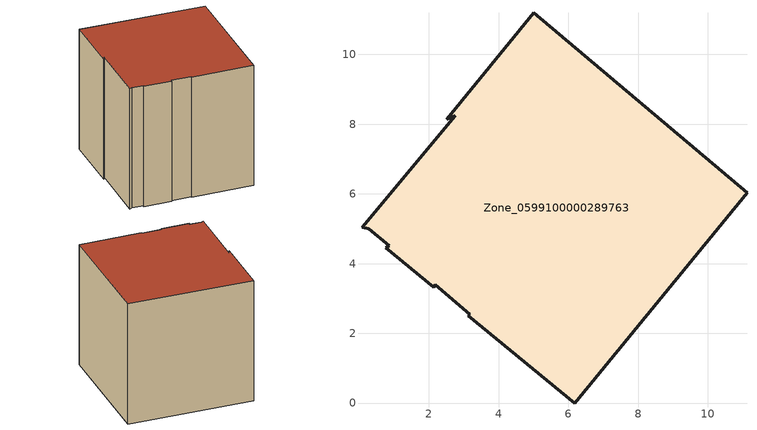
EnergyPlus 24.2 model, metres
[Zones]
Zone_0599100000289763
 floor ground (C_G): 0.09,5.05 2.75,8.25 2.51,8.14 5.01,11.19 11.12,6.03 6.18,0 3.13,2.51 3.17,2.55 2.18,3.39 2.13,3.33 0.76,4.45 0.86,4.51 0.28,5 z0
 wall outside (C_F): 6.18,0 11.12,6.03 5.01,11.19 2.51,8.14 2.75,8.25 0.09,5.05 0.28,5 0.86,4.51 0.76,4.45 2.13,3.33 2.18,3.39 3.17,2.55 3.13,2.51 6.18,0 z0:8.19
 roof outside (C_R): 2.75,8.25 0.09,5.05 0.28,5 0.86,4.51 0.76,4.45 2.13,3.33 2.18,3.39 3.17,2.55 3.13,2.51 6.18,0 11.12,6.03 5.01,11.19 2.51,8.14 z8.19
[BUILDING]
Pand.0599100000289763: North Axis=0; Terrain=City; Loads Convergence Tolerance Value=0.04; Temperature Convergence Tolerance Value=0.4; Solar Distribution=FullExterior; Maximum Number of Warmup Days=25; Minimum Number of Warmup Days=1
[Site:Location]
Rotterdam.The.Hague.AP_ZH_NLD Design_Conditions: Latitude=51.96; Longitude=4.45; Time Zone=1; Elevation=-4.5
[SITE:GROUNDTEMPERATURE:BUILDINGSURFACE]
18, 18, 18, 18, 18, 18, 18, 18, 18, 18, 18, 18
[MATERIAL] Thermal Absorptance=0.9; Solar Absorptance=0.7; Visible Absorptance=0.7
Name | Roughness | Thickness | Conductivity | Density | Specific Heat
G.TC.1946-1964 | MediumSmooth | 0.15 | 1 | 540 | 1210
F.TC.1946-1964 | Rough | 0.3 | 0.857143 | 1920 | 840
R.TC.1946-1964 | MediumRough | 0.2 | 0.235294 | 1500 | 1000
[CONSTRUCTION]
C_G: G.TC.1946-1964
C_F: F.TC.1946-1964
C_R: R.TC.1946-1964
[ZONE]
Zone_0599100000289763: Type=1; Multiplier=1; Ceiling Height=Autocalculate; Volume=Autocalculate; Floor Area=autocalculate; Part of Total Floor Area=Yes
[ZONEINFILTRATION:DESIGNFLOWRATE]
Infil_Zone_0599100000289763: Zone or ZoneList or Space or SpaceList=Zone_0599100000289763; Schedule=AlwaysOn; Design Flow Rate Calculation Method=Flow/Area; Flow Rate per Floor Area=0.003; Constant Term Coefficient=1; Temperature Term Coefficient=0; Velocity Term Coefficient=0; Velocity Squared Term Coefficient=0
[HVACTEMPLATE:ZONE:IDEALLOADSAIRSYSTEM]
Zone_0599100000289763: Maximum Heating Supply Air Temperature=50; Minimum Cooling Supply Air Temperature=13; Maximum Heating Supply Air Humidity Ratio=0.0156; Minimum Cooling Supply Air Humidity Ratio=0.0077; Heating Limit=NoLimit; Cooling Limit=NoLimit; Dehumidification Control Type=ConstantSensibleHeatRatio; Cooling Sensible Heat Ratio=0.7; Dehumidification Setpoint=60; Humidification Control Type=None; Humidification Setpoint=30; Outdoor Air Method=None; Outdoor Air Flow Rate per Person=0.00944; Outdoor Air Flow Rate per Zone Floor Area=0; Outdoor Air Flow Rate per Zone=0; Demand Controlled Ventilation Type=None; Outdoor Air Economizer Type=NoEconomizer; Heat Recovery Type=None; Sensible Heat Recovery Effectiveness=0.7; Latent Heat Recovery Effectiveness=0.65
[ZONECONTROL:THERMOSTAT]
ThermostatControl_Zone_0599100000289763: Zone or ZoneList=Zone_0599100000289763; Control Type Schedule=DualSetpointControlType; Control 1=Thermostat_Zone_0599100000289763; Temperature Difference Between Cutout And Setpoint=0
[THERMOSTATSETPOINT:DUALSETPOINT]
Thermostat_Zone_0599100000289763: Heating Setpoint Temperature Schedule=HeatingSetpoint_Zone_0599100000289763; Cooling Setpoint Temperature Schedule=CoolingSetpoint_Zone_0599100000289763
[SCHEDULE:COMPACT]
HeatingSetpoint_Zone_0599100000289763: Through: 12/31, For: AllDays, Until: 24:00, 21
CoolingSetpoint_Zone_0599100000289763: Through: 12/31, For: AllDays, Until: 24:00, 24
DualSetpointControlType: Through: 12/31, For: AllDays, Until: 24:00, 4
AlwaysOn: Through: 12/31, For: AllDays, Until: 24:00, 1
